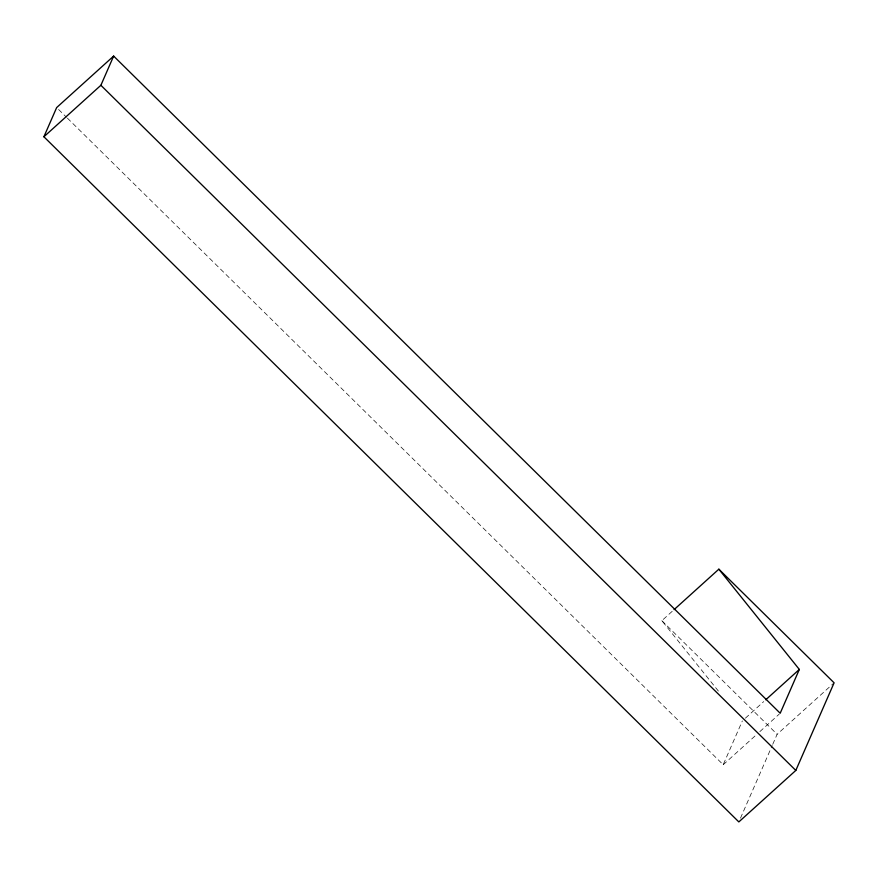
<?xml version="1.0" encoding="UTF-8"?>
<svg xmlns="http://www.w3.org/2000/svg" width="878" height="878" viewBox="0 0 878 878"><rect width="100%" height="100%" fill="white"/><g stroke="black" fill="none" stroke-linecap="round" stroke-linejoin="round"><path stroke-width="0.66" stroke-dasharray="4.39 3.29" d="M67.397 118.146L723.209 764.727L742.349 720.926M740.483 818.164L772.19 745.576M772.739 744.324L777.118 734.304L833.079 683.742M718.38 691.063L661.858 620.68L673.053 610.561M745.4 718.16L763.717 701.61M723.209 764.727L755.771 735.303M759.843 731.626L779.181 714.165M661.858 620.68L777.118 734.304M58.606 109.487L66.421 117.191"/><path stroke-width="1.32" d="M718.852 569.185L834.1 682.821L795.819 770.434L738.837 821.918L43.9 136.77L56.664 107.566L113.646 56.082L780.191 713.243L799.331 669.431L718.852 569.185L674.074 609.639M43.9 136.77L100.882 85.287L113.646 56.082M765.759 699.777L799.331 669.431M100.882 85.287L795.819 770.434"/></g></svg>
